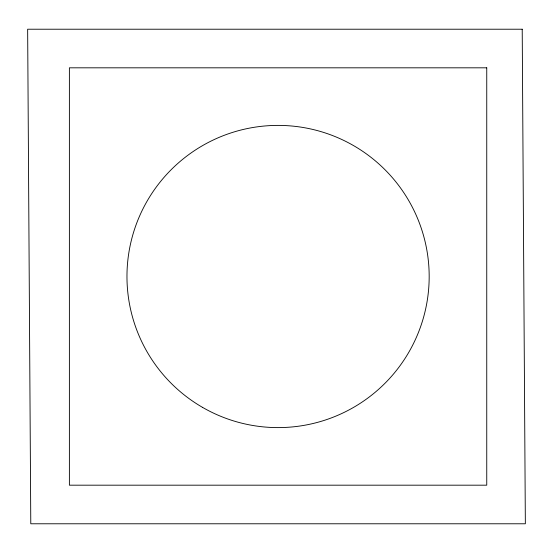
<?xml version="1.0" encoding="UTF-8"?>
<svg xmlns="http://www.w3.org/2000/svg" width="553" height="553" viewBox="0 0 553 553"><rect width="100%" height="100%" fill="white"/><g stroke="black" fill="none" stroke-linecap="round" stroke-linejoin="round"><path stroke-width="0.83" d="M522.212 29.219L27.65 29.219L30.788 523.781L525.35 523.781L522.212 29.219M486.751 67.819L69.388 67.819L69.388 485.181L486.751 485.181L486.751 67.819M202.516 407.361A151.107 151.107 0 0 0 429.176 276.5A151.107 151.107 0 0 0 202.516 145.639A151.107 151.107 0 0 0 202.516 407.361"/></g></svg>
